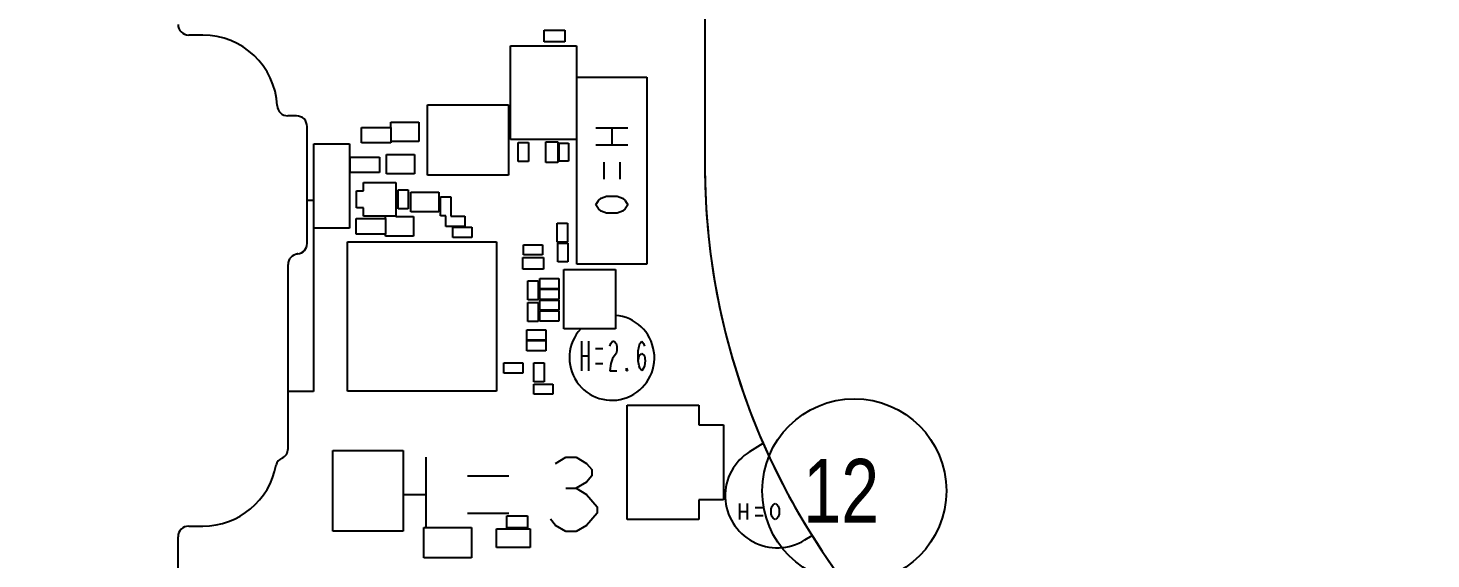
# Model space of a CAD drawing. Header units: millimetres. Extents: x 0 to 841, y 0 to 594.
# Drawn here: x 289.2 to 355.2, y 404.3 to 429.2 of the extents above; entities that cross this region are included whole.
import ezdxf

# ---------------------------------------------------------------- set-up
doc = ezdxf.new("R2010")
doc.units = ezdxf.units.MM
doc.header["$LTSCALE"] = 46.255
doc.layers.get('0').update_dxf_attribs({"linetype": 'CONTINUOUS'})
doc.layers.add('ASSEM_MEM', color=7, linetype='CONTINUOUS')
doc.layers.add('DETAIL', color=7, linetype='CONTINUOUS')
doc.styles.get("Standard").update_dxf_attribs({"font": 'txt', "width": 0.8})
doc.dimstyles.get("Standard").update_dxf_attribs({"dimtxt": 3, "dimasz": 2.1, "dimexe": 2, "dimexo": 1, "dimtad": 1, "dimzin": 0, "dimdsep": 46, "dimtxsty": 'STANDARD', "dimblk": '_FILLED', "dimblk1": '_FILLED', "dimblk2": '_FILLED', "dimcen": 0.09, "dimazin": 0, "dimtol": 1, "dimtp": 0.01, "dimtm": 0.01, "dimtfac": 1, "dimtofl": 0, "dimtmove": 0, "dimatfit": 3, "dimldrblk": '_FILLED', "dimfxl": 1, "dimtolj": 1, "dimtzin": 0, "dimarcsym": 0})

# ---------------------------------------------------------------- blocks, each defined once
blk = doc.blocks.new('_FILLED')
at = {"color": 0, "linetype": 'BYBLOCK'}
blk.add_solid([(0, 0), (-1, 0.167), (-1, -0.167)], dxfattribs=at)
blk = doc.blocks.new('BALLOON_BL25', base_point=(328.074, 407.462))
at = {"layer": 'DETAIL', "color": 2, "linetype": 'CONTINUOUS'}
blk.add_circle((328.074, 407.462), 4.33, dxfattribs=at)
at = {"layer": 'DETAIL', "color": 2, "linetype": 'CONTINUOUS', "insert": (325.674, 408.962), "char_height": 3, "width": 4.8, "attachment_point": 1, "line_spacing_factor": 0.9}
blk.add_mtext('12', dxfattribs=at)

msp = doc.modelspace()

# ---------------------------------------------------------------- linework, layer by layer
at = {"layer": 'ASSEM_MEM', "color": 7, "linetype": 'CONTINUOUS'}
for p, q in [((321.047, 430.495), (321.047, 422.802)), ((321.047, 430.495), (321.047, 422.801)), ((297.442, 428.902), (296.777, 428.902)), ((313.486, 428.578), (313.486, 429.137)), ((313.486, 429.137), (314.464, 429.137)), ((314.464, 429.137), (314.464, 428.578)), ((311.915, 423.992), (311.915, 428.389)), ((311.915, 428.389), (315.019, 428.389)), ((314.464, 428.578), (313.486, 428.578)), ((315.019, 428.389), (315.019, 423.992)), ((308.011, 422.318), (308.011, 425.617)), ((308.011, 425.617), (311.811, 425.617)), ((311.811, 425.617), (311.811, 422.318)), ((301.847, 425.102), (301.437, 425.102)), ((301.847, 425.102), (301.437, 425.102)), ((302.347, 421.142), (302.347, 424.602)), ((302.347, 419.102), (302.347, 424.602)), ((304.907, 423.834), (304.907, 424.558)), ((304.907, 424.558), (306.283, 424.558)), ((306.279, 424.558), (306.279, 423.834)), ((306.285, 424.558), (306.285, 424.806)), ((306.285, 424.806), (307.594, 424.806)), ((307.594, 424.806), (307.594, 423.892)), ((302.657, 419.811), (302.657, 423.792)), ((302.657, 423.792), (304.337, 423.792)), ((304.337, 423.792), (304.337, 419.811)), ((306.279, 423.834), (304.907, 423.834)), ((307.594, 423.892), (306.279, 423.892)), ((315.019, 423.992), (311.915, 423.992)), ((312.273, 422.952), (312.273, 423.841)), ((312.273, 423.841), (312.756, 423.841)), ((312.756, 423.841), (312.756, 422.952)), ((313.569, 422.907), (313.569, 423.885)), ((313.569, 423.885), (314.128, 423.885)), ((314.128, 423.885), (314.128, 422.907)), ((314.204, 422.977), (314.204, 423.815)), ((314.204, 423.815), (314.636, 423.815)), ((314.636, 423.815), (314.636, 422.977)), ((304.374, 422.437), (304.374, 423.161)), ((304.374, 423.161), (305.746, 423.161)), ((305.746, 423.161), (305.746, 422.437)), ((306.081, 422.368), (306.081, 423.282)), ((306.081, 423.282), (307.391, 423.282)), ((307.391, 423.282), (307.391, 422.368)), ((312.756, 422.952), (312.273, 422.952)), ((314.128, 422.907), (313.569, 422.907)), ((314.636, 422.977), (314.204, 422.977)), ((305.746, 422.437), (304.374, 422.437)), ((307.391, 422.368), (306.081, 422.368)), ((311.811, 422.318), (308.011, 422.318)), ((304.674, 420.78), (304.674, 421.567)), ((304.674, 421.567), (305.003, 421.567)), ((305.003, 421.567), (305.003, 421.964)), ((305.003, 421.964), (306.512, 421.964)), ((306.512, 421.964), (306.512, 420.367)), ((306.622, 420.729), (306.622, 421.618)), ((306.622, 421.618), (307.104, 421.618)), ((307.104, 421.618), (307.104, 420.729)), ((307.224, 420.59), (307.224, 421.504)), ((307.224, 421.504), (308.534, 421.504)), ((308.534, 421.504), (308.534, 420.59)), ((308.616, 420.399), (308.616, 421.288)), ((308.616, 421.288), (309.098, 421.288)), ((309.098, 421.288), (309.098, 420.376)), ((304.653, 419.542), (304.653, 420.266)), ((304.653, 420.266), (306.029, 420.266)), ((305.003, 420.78), (304.674, 420.78)), ((305.003, 420.383), (305.003, 420.78)), ((306.512, 420.383), (305.003, 420.383)), ((306.025, 420.266), (306.025, 419.542)), ((306.031, 420.266), (306.031, 420.383)), ((306.512, 420.361), (307.34, 420.361)), ((307.104, 420.729), (306.622, 420.729)), ((308.534, 420.59), (307.224, 420.59)), ((307.34, 420.361), (307.34, 419.447)), ((308.874, 420.399), (308.616, 420.399)), ((308.874, 419.894), (308.874, 420.399)), ((309.098, 420.376), (309.763, 420.376)), ((309.763, 420.376), (309.763, 419.894)), ((304.337, 419.811), (302.657, 419.811)), ((309.763, 419.894), (308.874, 419.894)), ((309.204, 419.386), (309.204, 419.868)), ((309.204, 419.868), (310.093, 419.868)), ((310.093, 419.868), (310.093, 419.386)), ((314.102, 419.167), (314.102, 420.056)), ((314.102, 420.056), (314.585, 420.056)), ((314.585, 420.056), (314.585, 419.167)), ((304.242, 412.156), (304.242, 419.172)), ((304.242, 419.172), (311.258, 419.172)), ((306.025, 419.542), (304.653, 419.542)), ((306.031, 419.447), (306.031, 419.542)), ((307.34, 419.447), (306.031, 419.447)), ((310.093, 419.386), (309.204, 419.386)), ((311.258, 419.172), (311.258, 412.156)), ((312.527, 418.558), (312.527, 419.04)), ((312.527, 419.04), (313.416, 419.04)), ((313.416, 419.04), (313.416, 418.558)), ((314.585, 419.167), (314.102, 419.167)), ((314.128, 418.227), (314.128, 419.116)), ((314.128, 419.116), (314.61, 419.116)), ((314.61, 419.116), (314.61, 418.227)), ((312.483, 417.884), (312.483, 418.443)), ((312.483, 418.443), (313.461, 418.443)), ((313.416, 418.558), (312.527, 418.558)), ((313.461, 418.443), (313.461, 417.884)), ((314.61, 418.227), (314.128, 418.227)), ((313.461, 417.884), (312.483, 417.884)), ((314.411, 415.08), (314.411, 417.869)), ((314.411, 417.869), (316.842, 417.869)), ((316.842, 417.869), (316.842, 415.08)), ((312.731, 416.449), (312.731, 417.338)), ((312.731, 417.338), (313.213, 417.338)), ((313.213, 417.338), (313.213, 416.449)), ((313.289, 416.97), (313.289, 417.453)), ((313.289, 417.453), (314.178, 417.453)), ((314.178, 416.97), (313.289, 416.97)), ((313.289, 416.462), (313.289, 416.945)), ((313.289, 416.945), (314.178, 416.945)), ((314.178, 417.453), (314.178, 416.97)), ((314.178, 416.945), (314.178, 416.462)), ((313.213, 416.449), (312.731, 416.449)), ((312.731, 415.433), (312.731, 416.322)), ((312.731, 416.322), (313.213, 416.322)), ((313.213, 416.322), (313.213, 415.433)), ((314.178, 416.462), (313.289, 416.462)), ((313.289, 415.954), (313.289, 416.437)), ((313.289, 416.437), (314.178, 416.437)), ((314.178, 416.437), (314.178, 415.954)), ((314.178, 415.954), (313.289, 415.954)), ((313.289, 415.446), (313.289, 415.929)), ((313.289, 415.929), (314.178, 415.929)), ((314.178, 415.929), (314.178, 415.446)), ((312.68, 414.557), (312.68, 415.039)), ((312.68, 415.039), (313.569, 415.039)), ((313.213, 415.433), (312.731, 415.433)), ((314.178, 415.446), (313.289, 415.446)), ((313.569, 415.039), (313.569, 414.557)), ((316.842, 415.08), (314.411, 415.08)), ((313.569, 414.557), (312.68, 414.557)), ((312.68, 414.049), (312.68, 414.531)), ((312.68, 414.531), (313.569, 414.531)), ((313.569, 414.531), (313.569, 414.049)), ((313.569, 414.049), (312.68, 414.049)), ((311.6, 412.995), (311.6, 413.477)), ((311.6, 413.477), (312.489, 413.477)), ((312.489, 412.995), (311.6, 412.995)), ((312.489, 413.477), (312.489, 412.995)), ((313.01, 412.589), (313.01, 413.478)), ((313.01, 413.478), (313.493, 413.478)), ((313.493, 413.478), (313.493, 412.589)), ((313.493, 412.589), (313.01, 412.589)), ((313.01, 412.004), (313.01, 412.487)), ((313.01, 412.487), (313.899, 412.487)), ((313.899, 412.487), (313.899, 412.004)), ((301.447, 409.447), (301.447, 412.142)), ((311.258, 412.156), (304.242, 412.156)), ((313.899, 412.004), (313.01, 412.004)), ((317.387, 406.114), (317.387, 411.495)), ((317.387, 411.495), (320.768, 411.495)), ((320.768, 411.495), (320.768, 410.562)), ((320.768, 410.562), (321.929, 410.562)), ((321.929, 410.562), (321.929, 407.046)), ((303.562, 405.558), (303.562, 409.358)), ((303.562, 409.358), (306.862, 409.358)), ((306.862, 409.358), (306.862, 405.558)), ((320.768, 407.046), (320.768, 406.114)), ((321.929, 407.046), (320.768, 407.046)), ((296.777, 405.802), (297.442, 405.802)), ((307.84, 404.308), (307.84, 405.731)), ((307.84, 405.731), (310.081, 405.731)), ((310.081, 405.731), (310.081, 404.308)), ((311.734, 405.72), (311.734, 406.279)), ((311.734, 406.279), (312.711, 406.279)), ((312.711, 405.72), (311.734, 405.72)), ((312.711, 406.279), (312.711, 405.72)), ((320.768, 406.114), (317.387, 406.114)), ((296.277, 402.222), (296.277, 405.302)), ((306.862, 405.558), (303.562, 405.558)), ((311.257, 404.789), (311.257, 405.678)), ((311.257, 405.678), (312.832, 405.678)), ((312.832, 405.678), (312.832, 404.789)), ((312.832, 404.789), (311.257, 404.789)), ((310.081, 404.308), (307.84, 404.308))]:
    msp.add_line(p, q, dxfattribs=at)
at = {"layer": 'ASSEM_MEM', "color": 4, "linetype": 'CONTINUOUS'}
for p, q in [((315.027, 426.922), (318.327, 426.922)), ((318.327, 426.922), (318.327, 418.122)), ((315.027, 418.122), (315.027, 423.992)), ((302.347, 419.102), (302.347, 421.142)), ((302.347, 421.142), (302.647, 421.142)), ((302.647, 419.811), (302.647, 412.142)), ((301.447, 412.142), (301.447, 418.107)), ((318.327, 418.122), (315.027, 418.122)), ((302.647, 412.142), (301.447, 412.142)), ((323.167, 409.314), (323.787, 409.699)), ((325.75, 405.15), (326.087, 405.36))]:
    msp.add_line(p, q, dxfattribs=at)
at = {"layer": 'ASSEM_MEM', "color": 40, "linetype": 'CONTINUOUS'}
for p, q in [((317.427, 424.522), (315.927, 424.522)), ((316.677, 424.522), (316.677, 423.722)), ((317.427, 423.722), (315.927, 423.722)), ((316.302, 422.922), (316.302, 422.122)), ((317.052, 422.922), (317.052, 422.122)), ((315.927, 420.922), (316.052, 421.122)), ((316.052, 420.722), (315.927, 420.922)), ((316.052, 421.122), (316.177, 421.222)), ((316.177, 421.222), (316.427, 421.322)), ((316.427, 421.322), (316.927, 421.322)), ((316.927, 421.322), (317.177, 421.222)), ((317.177, 421.222), (317.302, 421.122)), ((317.302, 421.122), (317.427, 420.922)), ((317.427, 420.922), (317.302, 420.722)), ((316.177, 420.622), (316.052, 420.722)), ((316.427, 420.522), (316.177, 420.622)), ((316.927, 420.522), (316.427, 420.522)), ((317.177, 420.622), (316.927, 420.522)), ((317.302, 420.722), (317.177, 420.622)), ((315.246, 414.508), (315.246, 413.108)), ((315.579, 414.508), (315.579, 413.108)), ((316.579, 414.275), (316.621, 414.391)), ((316.621, 414.391), (316.704, 414.508)), ((316.704, 414.508), (316.788, 414.508)), ((316.788, 414.508), (316.871, 414.391)), ((316.871, 414.391), (316.913, 414.275)), ((316.913, 414.275), (316.913, 414.041)), ((317.913, 414.041), (317.954, 414.275)), ((317.954, 414.275), (317.996, 414.391)), ((317.996, 414.391), (318.079, 414.508)), ((318.079, 414.508), (318.163, 414.391)), ((318.163, 414.391), (318.204, 414.275)), ((315.246, 413.808), (315.579, 413.808)), ((315.913, 414.158), (316.246, 414.158)), ((316.704, 413.691), (316.621, 413.458)), ((316.871, 413.925), (316.704, 413.691)), ((316.913, 414.041), (316.871, 413.925)), ((317.913, 413.575), (317.913, 414.041)), ((317.913, 413.575), (317.954, 413.808)), ((317.954, 413.808), (318.079, 413.925)), ((318.079, 413.925), (318.204, 413.808)), ((318.204, 413.808), (318.246, 413.575)), ((315.913, 413.458), (316.246, 413.458)), ((316.621, 413.458), (316.579, 413.108)), ((316.579, 413.108), (316.913, 413.108)), ((317.371, 413.108), (317.371, 413.225)), ((317.371, 413.225), (317.413, 413.108)), ((317.413, 413.108), (317.371, 413.108)), ((317.954, 413.341), (317.913, 413.575)), ((317.996, 413.225), (317.954, 413.341)), ((318.079, 413.108), (317.996, 413.225)), ((318.163, 413.225), (318.079, 413.108)), ((318.204, 413.341), (318.163, 413.225)), ((318.246, 413.575), (318.204, 413.341)), ((307.928, 409.042), (307.928, 405.731)), ((314.026, 408.75), (314.514, 409.042)), ((314.514, 409.042), (315.002, 409.042)), ((315.002, 409.042), (315.489, 408.75)), ((315.489, 408.75), (315.733, 408.458)), ((315.733, 408.458), (315.733, 408.167)), ((309.88, 408.167), (311.831, 408.167)), ((315.489, 407.875), (315.002, 407.583)), ((315.733, 408.167), (315.489, 407.875)), ((306.862, 407.292), (307.928, 407.292)), ((314.514, 407.583), (315.002, 407.583)), ((315.002, 407.583), (315.489, 407.292)), ((315.489, 407.292), (315.977, 406.708)), ((309.88, 406.417), (311.831, 406.417)), ((315.977, 406.417), (315.489, 405.833)), ((315.977, 406.708), (315.977, 406.417)), ((322.669, 406.866), (322.669, 406.116)), ((322.669, 406.491), (323.044, 406.491)), ((323.044, 406.866), (323.044, 406.116)), ((323.419, 406.679), (323.794, 406.679)), ((324.169, 406.616), (324.216, 406.741)), ((324.169, 406.366), (324.169, 406.616)), ((324.216, 406.241), (324.169, 406.366)), ((324.216, 406.741), (324.263, 406.804)), ((324.263, 406.804), (324.356, 406.866)), ((324.356, 406.866), (324.45, 406.804)), ((324.45, 406.804), (324.497, 406.741)), ((324.497, 406.741), (324.544, 406.616)), ((324.544, 406.366), (324.497, 406.241)), ((324.544, 406.616), (324.544, 406.366)), ((314.026, 405.833), (313.782, 406.125)), ((314.514, 405.542), (314.026, 405.833)), ((315.489, 405.833), (315.002, 405.542)), ((323.419, 406.304), (323.794, 406.304)), ((324.263, 406.179), (324.216, 406.241)), ((324.356, 406.116), (324.263, 406.179)), ((324.45, 406.179), (324.356, 406.116)), ((324.497, 406.241), (324.45, 406.179)), ((315.002, 405.542), (314.514, 405.542))]:
    msp.add_line(p, q, dxfattribs=at)
at = {"layer": 'ASSEM_MEM', "color": 7, "linetype": 'CONTINUOUS'}
for centre, radius, start, end in [((296.777, 429.402), 0.5, 180, 269.9885), ((297.442, 425.402), 3.5, 2.94794, 90), ((301.437, 425.602), 0.5, 182.28623, 270.00114), ((301.437, 425.602), 0.5, 182.29244, 270), ((301.847, 424.602), 0.5, 0.00001, 89.98224), ((301.847, 424.602), 0.5, 0, 90), ((353.747, 422.802), 32.7, 180, 203.62214), ((353.747, 422.802), 32.7, 180, 236.57073), ((301.847, 419.102), 0.5, 276.32571, 359.99999), ((301.947, 418.107), 0.5, 95.13866, 95.73917), ((301.366, 408.539), 0.5, 114.64798, 163.14508), ((301.366, 408.539), 0.5, 114.65165, 163.16979), ((300.947, 409.447), 0.5, 294.83459, 360), ((300.947, 409.447), 0.5, 294.85711, 360), ((297.442, 409.302), 3.5, 270, 349.82625), ((297.442, 409.302), 3.5, 269.99952, 349.82321), ((296.777, 405.302), 0.5, 90, 180), ((353.747, 422.802), 32.7, 212.23456, 236.54636)]:
    msp.add_arc(centre, radius, start, end, dxfattribs=at)
at = {"layer": 'ASSEM_MEM', "color": 4, "linetype": 'CONTINUOUS'}
for centre, radius, start, end in [((301.847, 419.102), 0.5, 275.73917, 360), ((301.947, 418.107), 0.5, 95.73917, 180), ((316.677, 413.722), 2, 137.20689, 85.28421), ((353.747, 422.802), 32.7, 203.62214, 212.23456), ((324.457, 407.232), 2.45, 121.78057, 301.84049)]:
    msp.add_arc(centre, radius, start, end, dxfattribs=at)

# ---------------------------------------------------------------- block references
at = {"layer": 'DETAIL', "color": 2, "linetype": 'CONTINUOUS'}
msp.add_blockref('BALLOON_BL25', (328.074, 407.462), dxfattribs=at)

# ---------------------------------------------------------------- leaders
for points in [[(383.354, 404.421), (353.114, 445.441)], [(296.627, 436.312), (255.543, 422.69)], [(296.627, 395.127), (255.233, 419.859)]]:
    msp.add_leader(points, dimstyle='STANDARD', override={"dimtad": 0}, dxfattribs=at)

doc.saveas('drawing.dxf')
